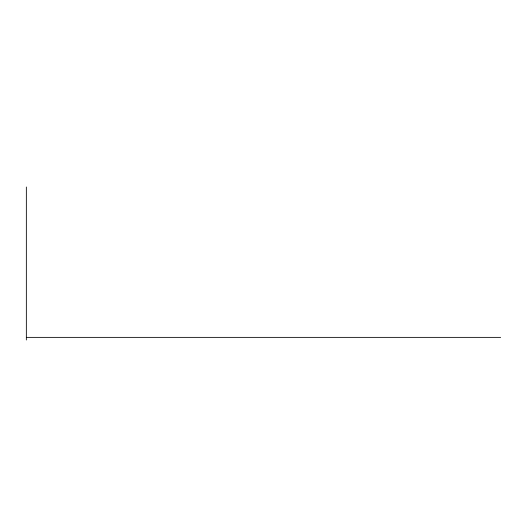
<?xml version="1.0" encoding="UTF-8"?>
<svg xmlns="http://www.w3.org/2000/svg" width="527" height="527" viewBox="0 0 527 527"><rect width="100%" height="100%" fill="white"/><g stroke="black" fill="none" stroke-linecap="round" stroke-linejoin="round"><path stroke-width="0.79" d="M26.35 337.372L500.65 337.372M26.35 187.006L26.35 339.994"/></g></svg>
